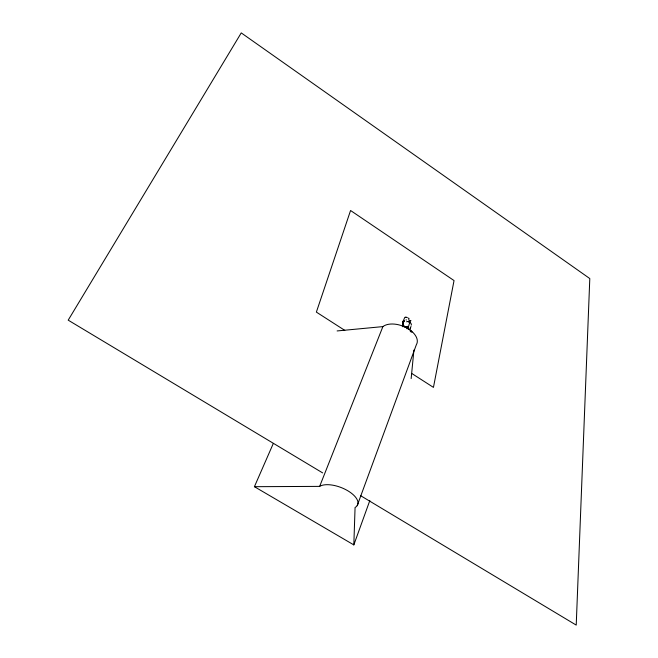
<?xml version="1.0" encoding="UTF-8"?>
<svg xmlns="http://www.w3.org/2000/svg" width="658" height="658" viewBox="0 0 658 658"><rect width="100%" height="100%" fill="white"/><g stroke="black" fill="none" stroke-linecap="round" stroke-linejoin="round"><path stroke-width="0.99" d="M254.416 486.69L353.823 544.906L355.073 507.499A21.648 10.002 21.2 0 0 347.827 490.786A21.648 10.002 21.2 0 0 319.648 486.385L254.416 486.69L273.333 443.41M403.058 324.715L403.486 324.057L403.058 324.295C401.462 323.522 404.547 318.579 403.913 321.844L403.889 320.594L403.477 320.701M411.151 378.589L413.923 350.056M402.68 324.32C404.07 324.633 401.035 323.407 403.28 320.882M410.37 328.284L410.436 327.783L410.222 328.877M403.124 322.946L402.77 324.896A6.218 1.324 -61.8 0 1 402.351 326.368M407.113 328.926L407.302 327.98A2.591 0.823 -53.8 0 1 407.557 327.248L408.857 325.726A8.365 2.665 -53.7 0 1 409.391 323.637C409.778 320.833 412.023 324.46 411.209 325.192M407.335 326.886L407.483 326.269M403.231 320.948L403.058 324.295M403.658 320.018L404.802 317.321M410.995 326.434L410.452 327.972M353.823 544.906L369.821 500.574M357.212 505.615L416.349 344.726A19.469 11.383 20.9 0 0 406.652 327.857A19.469 11.383 20.9 0 0 382.89 326.607L337.11 330.941M319.648 486.385L382.89 326.607M403.543 321.375L403.889 320.808M404.07 325.463L402.466 326.722M406.545 321.778L408.092 321.482L409.934 322.321M403.502 326.442L406.973 326.779M409.967 322.346L409.844 322.404A1.497 0.469 -53.7 0 1 409.556 322.387L410.066 322.765M408.182 318.11C410.312 318.02 407.442 320.397 409.58 320.536A10.643 3.348 -53.5 0 0 409.876 320.553L410.576 320.52M403.543 320.66L403.987 320.857M407.861 327.273L408.676 327.141M405.525 317.279L407.343 317.469M410.584 320.52L410.724 320.528A2.977 0.938 -53.8 0 1 410.913 320.611L409.539 322.346L408.1 321.54M406.981 326.787L407.508 326.96M406.027 319.846L406.496 319.969M322.65 472.896L68.202 320.158L241.247 32.9L589.798 278.556L576.219 625.1L360.51 495.622M344.784 330.374L316.375 312.106L350.566 210.502L454.036 280.563L433.449 387.389L411.924 373.555M407.754 327.149L408.593 328.951M410.164 330.999A10.676 6.276 20.8 0 1 411.275 332.167M403.264 326.475A10.676 6.276 20.8 0 1 412.015 332.01M406.109 317.263L405.567 317.296L406.06 317.288"/></g></svg>
